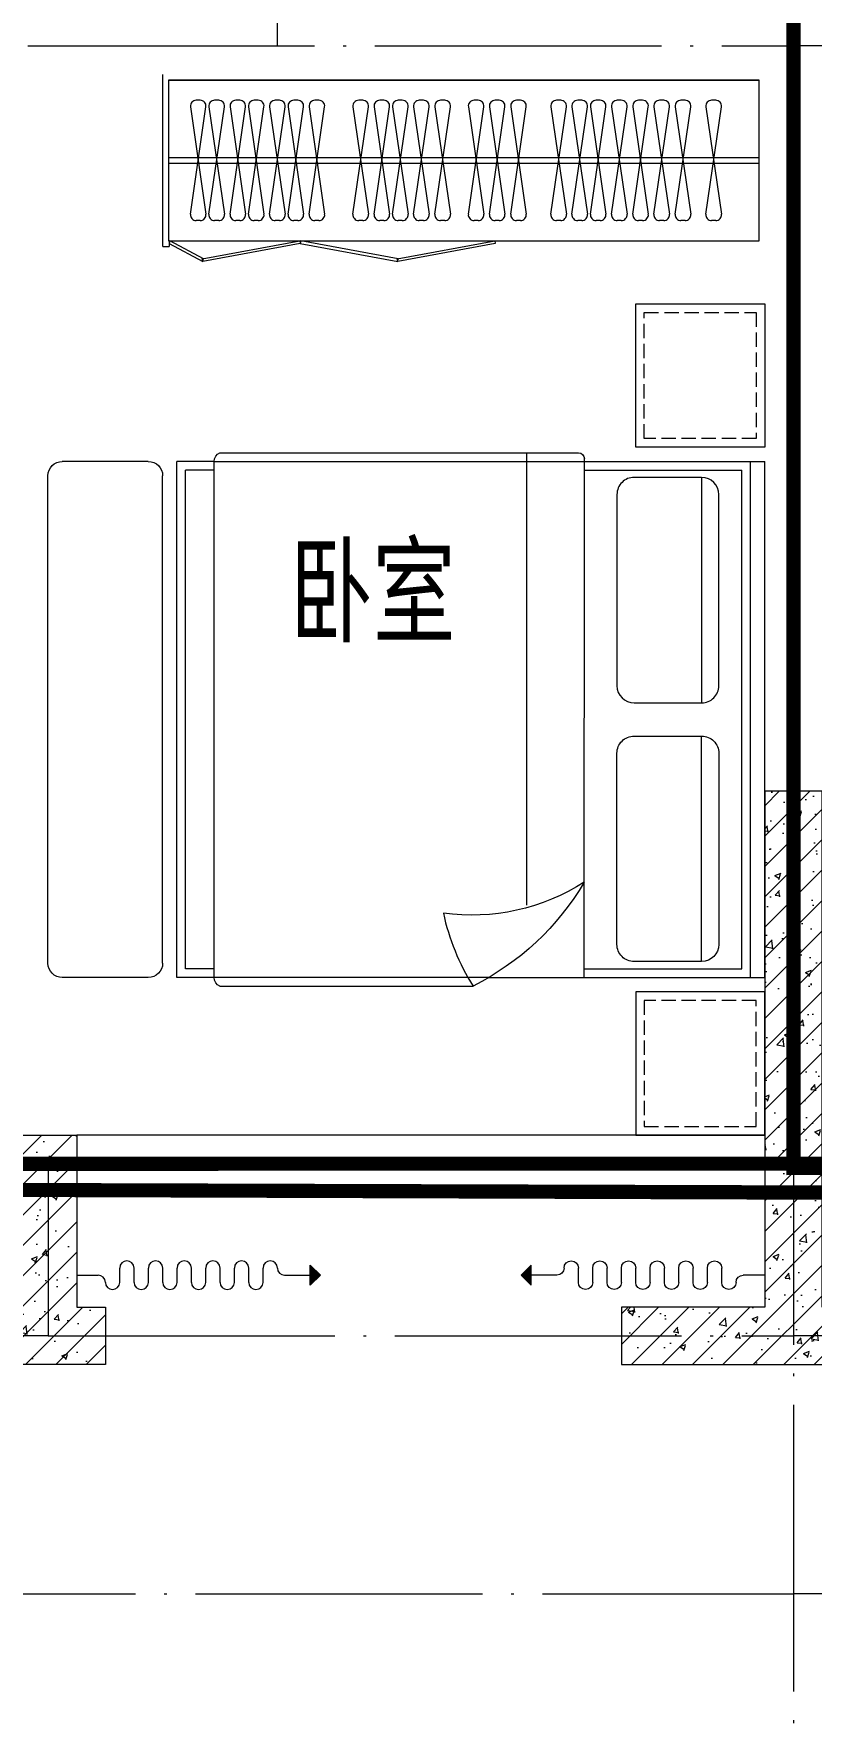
# Model space of a CAD drawing. Extents: x 5393441 to 5456441, y -1528218 to -1483673.
# Drawn here: x 5418991 to 5421704, y -1512931 to -1507058 of the extents above; entities that cross this region are included whole.
import ezdxf
from ezdxf.enums import TextEntityAlignment as Align

# ---------------------------------------------------------------- set-up
doc = ezdxf.new("R2010")
doc.units = 0
doc.header["$LTSCALE"] = 1000
doc.header["$MEASUREMENT"] = 0
doc.linetypes.add('DASH', pattern=[0.35, 0.25, -0.1])
doc.linetypes.add('DOTE', pattern=[2.4200000000000004, 2, -0.2, 0.02, -0.2])
for name, color, linetype, lineweight in [('DOTE', 250, 'DOTE', 5), ('fd', 4, 'Continuous', 5), ('PUB_TEXT', 7, 'Continuous', 5), ('WINDOW', 4, 'Continuous', 5), ('剪力墙', 2, 'Continuous', 15), ('剪力墙填充', 8, 'Continuous', 5), ('家具', 159, 'Continuous', 5), ('面积', 190, 'Continuous', 5)]:
    doc.layers.add(name, color=color, linetype=linetype, lineweight=lineweight)
doc.styles.add('_TCH_SPACE', font='simplex_.ttf', dxfattribs={"height": 5, "bigfont": 'GBCBIG'})
doc.styles.add('DIM_FONT', font='细黑一简.ttf', dxfattribs={"width": 0.8})

# ---------------------------------------------------------------- blocks, each defined once
blk = doc.blocks.new('dgfgf')
at = {"layer": '家具'}
blk.add_lwpolyline([(7597.416674697219, -62676.15392832961), (7147.416674697219, -62676.15392832962), (7147.41667469719, -63176.15392832961), (7597.416674697219, -63176.15392832962), (7597.416674697219, -62676.15392832961), (7517.416674697219, -62676.1539283296)], dxfattribs=at)
at = {"layer": '家具', "color": 251, "linetype": 'DASH', "ltscale": 0.2}
blk.add_lwpolyline([(7567.416674697248, -62706.1539283296), (7177.416674697248, -62706.1539283296), (7177.416674697248, -63146.1539283296), (7567.416674697248, -63146.1539283296)], close=True, dxfattribs=at)
blk = doc.blocks.new('A$C31D9048E')
at = {"layer": '家具'}
for p, q in [((629.0947279543325, 2349.999674198214), (-0.0004633956123143435, 2349.999674198214)), ((-0.0004633956123143435, 549.9996741979849), (-0.0004633956123143435, 2349.999674198214)), ((49.99953660438769, 549.9996741982177), (49.99953660415486, 2349.999674198214)), ((629.0947279545944, 550.0328832964879), (629.0947279543616, 2359.999674198214)), ((1919.999536604155, 2349.999674198214), (629.0947279543325, 2349.999674198214)), ((1899.999536604155, 2379.999674198447), (649.0947279543616, 2379.999674198214)), ((829.4731462656055, 802.6156097261701), (829.4731462653435, 2379.999674198218)), ((1919.99921416468, 550.0287037072667), (1919.999534142669, 2349.999674198218)), ((1919.999536604155, 2349.999674198214), (2049.999536604126, 2349.999674198214)), ((2049.999536604359, 550.0328832964879), (2049.999536604126, 2349.999674198214)), ((2149.999536604155, 2349.999674198101), (2449.999536604126, 2349.999674198334)), ((79.99953660438769, 579.9996741982177), (79.99953660415486, 2319.999674198214)), ((629.0947279543616, 2319.999674198218), (79.99953660415486, 2319.999674198214)), ((219.8553038064856, 2294.541980189038), (219.8553038064856, 1507.784253727645)), ((1919.999536604126, 2319.999674198218), (2019.999536604155, 2319.999674198214)), ((2019.999536604388, 580.0319187936802), (2019.999536604155, 2319.999674198214)), ((2099.999536604155, 600.0328832964879), (2099.999536604155, 2299.999674198098)), ((2499.999536604621, 600.0328832964879), (2499.999536604155, 2299.999674198334)), ((219.8553038064856, 605.4573682073969), (219.8553038064856, 1392.215094668791)), ((962.3110120284546, 549.9996741984505), (-0.0004633956123143435, 549.9996741979849)), ((629.0947279545944, 579.9996741984505), (79.99953660438769, 579.9996741982177)), ((962.3110120284546, 549.9996741984505), (1919.999214164913, 550.0288396433425)), ((1919.999214164913, 550.0288396433425), (2049.999536604359, 550.0328832964879)), ((1919.999221548904, 580.02870372287), (2019.999536604388, 580.0319187936802)), ((2149.999536604126, 550.0328832964842), (2449.999536604621, 550.0328832964879)), ((1899.999536604155, 519.9996741982177), (1017.059984328225, 519.9996741982177))]:
    blk.add_line(p, q, dxfattribs=at)
for points in [[(219.8553038064856, 2294.541980189038), (455.2526807535614, 2294.541980189038, -0.4142135623730953), (515.2526807535905, 2234.541980189038), (515.2526807536196, 1567.784253727641, -0.414213562373095), (455.2526807535614, 1507.784253727641), (219.8553038064856, 1507.784253727645, -0.414213562373095), (159.8553038064565, 1567.784253727645), (159.8553038064856, 2234.541980189035, -0.414213562373095)], [(219.8553038064856, 605.4573682073969), (455.2526807535905, 605.4573682073969, 0.4142135623730953), (515.2526807535905, 665.4573682073969), (515.2526807535905, 1332.215094668787, 0.414213562373095), (455.2526807535905, 1392.215094668787), (219.8553038064856, 1392.215094668791, 0.414213562373095), (159.8553038064856, 1332.215094668791), (159.8553038064565, 665.4573682073933, 0.414213562373095)]]:
    blk.add_lwpolyline(points, format="xyb", close=True, dxfattribs=at)
blk.add_lwpolyline([(629.0947279545944, 882.6448233297524, 0.1803020398392493), (1120.790569794597, 774.6378054388297, -0.08863692969021798), (1017.063932771096, 520.1276560507249, 28871.27155084922)], format="xyb", dxfattribs=at)
for centre, radius, start, end in [((649.0947279543616, 2359.999674198214), 20, 90, 180), ((1889.355076357722, 2351.236703215163), 30.66941528179127, 357.6883884876952, 69.69174004803045), ((2149.999536604155, 2299.999674198098), 50, 90, 180), ((2449.999536604155, 2299.999674198334), 50, 0, 90), ((1441.535840251221, 1363.264081658563), 943.9573255325126, 210.6074670313335, 243.2773086985565), ((2149.999536604155, 600.0328832964879), 50, 180, 270), ((2449.999536604591, 600.0328832964879), 50, 270, 0), ((1889.317952258047, 548.7882536090874), 30.70632750165869, 290.3566406109307, 2.315219899535929)]:
    blk.add_arc(centre, radius, start, end, dxfattribs=at)
at = {"layer": '家具', "color": 8}
blk.add_blockref('dgfgf', (-7147.417138092918, 65576.15360252792), dxfattribs=at)
at = {"layer": '家具', "xscale": -0.9999999999999999, "rotation": 180}
blk.add_blockref('dgfgf', (-7147.417138092918, -62676.15425413148), dxfattribs=at)
blk = doc.blocks.new('A$C50400A6F')
at = {"layer": '家具'}
blk.add_hatch(color=256, dxfattribs=at).paths.add_polyline_path([(814.6446048791113, 14.64463077617984), (814.6446048791113, 85.35530889483925), (849.999943938441, 49.99996983550955)])
for p, q in [((149.999943938441, 24.99996983550955), (149.999943938441, 74.99996983550955)), ((199.999943938441, 24.99996983550955), (199.999943938441, 74.99996983550955)), ((249.999943938441, 24.99996983550955), (249.999943938441, 74.99996983550955)), ((299.999943938441, 24.99996983550955), (299.999943938441, 74.99996983550955)), ((349.999943938441, 24.99996983550955), (349.999943938441, 74.99996983550955)), ((399.999943938441, 24.99996983550955), (399.999943938441, 74.99996983550955)), ((449.999943938441, 24.99996983550955), (449.999943938441, 74.99996983550955)), ((499.999943938441, 24.99996983550955), (499.999943938441, 74.99996983550955)), ((549.999943938441, 24.99996983550955), (549.999943938441, 74.99996983550955)), ((599.999943938441, 24.99996983550955), (599.999943938441, 74.99996983550955)), ((649.999943938441, 24.99996983550955), (649.999943938441, 74.99996983550955)), ((699.999943938441, 74.99996983550955), (699.999943938441, 74.99996983550955)), ((849.999943938441, 49.99996983550955), (814.6446048791113, 85.35530889483925)), ((814.6446048791113, 14.64463077617984), (814.644604879104, 85.35530889484653)), ((-5.606155900750309e-05, 49.99996983550955), (74.99994393844099, 49.99996983550955)), ((99.99994393844099, 24.99996983550955), (99.99994393844099, 24.99996983550955)), ((724.999943938441, 49.99996983550955), (814.644604879104, 49.99996983550955)), ((849.999943938441, 49.99996983550955), (814.6446048791113, 14.64463077617984))]:
    blk.add_line(p, q, dxfattribs=at)
for centre, start, end in [((174.999943938441, 74.99996983550955), 0, 180), ((274.999943938441, 74.99996983550955), 0, 180), ((374.999943938441, 74.99996983550955), 0, 180), ((474.999943938441, 74.99996983550955), 0, 180), ((574.999943938441, 74.99996983550955), 0, 180), ((674.999943938441, 74.99996983550955), 0, 180), ((724.999943938441, 74.99996983550955), 180, 270), ((74.99994393844099, 24.99996983550955), 0, 90), ((124.999943938441, 24.99996983550955), 180, 0), ((224.999943938441, 24.99996983550955), 180, 0), ((324.999943938441, 24.99996983550955), 180, 0), ((424.999943938441, 24.99996983550955), 180, 0), ((524.999943938441, 24.99996983550955), 180, 0), ((624.999943938441, 24.99996983550955), 180, 0)]:
    blk.add_arc(centre, 25, start, end, dxfattribs=at)
blk = doc.blocks.new('jianliqiang')
at = {"layer": '剪力墙填充'}
h = blk.add_hatch(dxfattribs=at)
h.set_pattern_fill('钢筋混凝土', color=256, scale=30, style=0)
h.set_pattern_definition([(45, (553807.6401672168, 5985.960819988977), (-53.03300858899106, 53.03300858899107), []), (49.99999999999999, (553807.6401672168, 5985.960819988977), (215.178054780226, -18.82564049477853), [22.5, -247.5]), (355, (553807.6401672168, 5985.960819988977), (-41.6254000839, 225.6576401100035), [18, -198]), (100.4514, (553825.5716712167, 5984.392017988954), (173.5528145142065, 206.8318626182861), [19.12205699999994, -210.3426335999995]), (46.18420000000001, (553807.6401672168, 6045.960819988977), (320.1723145876933, -49.65570429870542), [33.75, -371.25]), (96.63559999999998, (553834.3211907167, 6041.822827889002), (280.398811664611, 292.2353612701325), [28.68308639999996, -315.5138999999993]), (351.1842, (553807.6401672168, 6045.960819988977), (280.3985835400882, 292.2355802775974), [27, -297]), (21, (553837.6401672168, 6030.960819988977), (179.0721156355385, -120.7856671996016), [22.5, -247.5]), (326.0000000000001, (553837.6401672168, 6030.960819988977), (72.99459957647451, 217.5450135140559), [18, -198]), (71.4514, (553852.5628371169, 6020.895338188973), (252.066788574447, 96.75914901298572), [19.122057, -210.3426336]), (37.50000000000001, (553807.6401672168, 5985.960819988977), (3.647956595187201, 99.86815614939344), [0, -195.6, 0, -201, 0, -198.75]), (7.499999999999999, (553807.6401672168, 5985.960819988977), (78.92086123264458, 118.3235135647081), [0, -114.6, 0, -191.1, 0, -75.75]), (327.5, (553740.7401672169, 5985.960819988977), (160.1467308517227, -6.76646152031394), [0, -75, 0, -234, 0, -310.5]), (317.5, (553710.7401672169, 5985.960819988977), (174.9558508027159, 30.03149469969529), [0, -97.5, 0, -155.4, 0, -220.5])])
h.paths.add_polyline_path([(3228272.603499625, -533867.5624216925), (3228472.603504688, -533867.5624216748), (3228472.603504834, -535667.5624216748), (3229172.603498084, -535667.5624216096), (3229172.603498084, -536267.562438746), (3229272.603498966, -536267.5624387395), (3229272.603498979, -536467.5624387427), (3228972.603498976, -536467.5624389104), (3228972.60349892, -535867.5624388657), (3227772.603432237, -535867.5624389434), (3227772.603499605, -536467.5624387562), (3227272.603501467, -536467.562438963), (3227272.603501456, -536267.562438963), (3227572.603498991, -536267.5624389462), (3227572.603499006, -535667.5624389595), (3228272.603499494, -535667.5624217079)])
h = blk.add_hatch(dxfattribs=at)
h.set_pattern_fill('钢筋混凝土', color=256, scale=30, style=0)
h.set_pattern_definition([(45, (679807.6401672168, 5985.960837102029), (-53.03300858899106, 53.03300858899107), []), (49.99999999999999, (679807.6401672168, 5985.960837102029), (215.178054780226, -18.82564049477853), [22.5, -247.5]), (355, (679807.6401672168, 5985.960837102029), (-41.6254000839, 225.6576401100035), [18, -198]), (100.4514, (679825.5716712167, 5984.392035102006), (173.5528145142065, 206.8318626182861), [19.12205699999993, -210.3426335999995]), (46.18420000000001, (679807.6401672168, 6045.960837102029), (320.1723145876933, -49.65570429870542), [33.75, -371.25]), (96.63559999999998, (679834.3211907167, 6041.822845002054), (280.398811664611, 292.2353612701325), [28.68308639999996, -315.5138999999993]), (351.1842, (679807.6401672168, 6045.960837102029), (280.3985835400882, 292.2355802775974), [27, -297]), (21, (679837.6401672168, 6030.960837102029), (179.0721156355385, -120.7856671996016), [22.5, -247.5]), (326.0000000000001, (679837.6401672168, 6030.960837102029), (72.99459957647451, 217.5450135140559), [18, -198]), (71.4514, (679852.5628371169, 6020.895355302026), (252.066788574447, 96.75914901298572), [19.122057, -210.3426336]), (37.50000000000001, (679807.6401672168, 5985.960837102029), (3.647956595187201, 99.86815614939344), [0, -195.6, 0, -201, 0, -198.75]), (7.499999999999999, (679807.6401672168, 5985.960837102029), (78.92086123264458, 118.3235135647081), [0, -114.6, 0, -191.1, 0, -75.75]), (327.5, (679740.7401672169, 5985.960837102029), (160.1467308517227, -6.76646152031394), [0, -75, 0, -234, 0, -310.5]), (317.5, (679710.7401672169, 5985.960837102029), (174.9558508027159, 30.03149469969529), [0, -97.5, 0, -155.4, 0, -220.5])])
h.paths.add_polyline_path([(3231072.603504538, -536267.5624213708), (3231072.603504527, -536467.5624213708), (3231772.603504428, -536467.5624213088), (3232272.60350938, -536467.5624213121), (3232272.60350938, -536267.5624213121), (3231772.603504409, -536267.5624213619), (3231772.603504409, -534467.5624213619), (3231572.603504251, -534467.5624213796), (3231572.603504409, -536267.562421395)])
at = {"layer": '剪力墙'}
for points in [[(3228272.603499625, -533867.5624216925), (3228472.603504688, -533867.5624216748), (3228472.603504834, -535667.5624216748), (3229172.603498084, -535667.5624216096), (3229172.603498084, -536267.562438746), (3229272.603498966, -536267.5624387395), (3229272.603498979, -536467.5624387427), (3228972.603498976, -536467.5624389104), (3228972.60349892, -535867.5624388657), (3227772.603432237, -535867.5624389434), (3227772.603499605, -536467.5624387562), (3227272.603501467, -536467.562438963), (3227272.603501456, -536267.562438963), (3227572.603498991, -536267.5624389462), (3227572.603499006, -535667.5624389595), (3228272.603499494, -535667.5624217079)], [(3231072.603504538, -536267.5624213708), (3231072.603504527, -536467.5624213708), (3231772.603504428, -536467.5624213088), (3232272.60350938, -536467.5624213121), (3232272.60350938, -536267.5624213121), (3231772.603504409, -536267.5624213619), (3231772.603504409, -534467.5624213619), (3231572.603504251, -534467.5624213796), (3231572.603504409, -536267.562421395)]]:
    blk.add_lwpolyline(points, close=True, dxfattribs=at)

msp = doc.modelspace()

# ---------------------------------------------------------------- linework, layer by layer
at = {"layer": 'DOTE', "linetype": 'DOTE', "ltscale": 0.5}
for p, q in [((5421641.184809765, -1494901.284138702), (5421641.18481152, -1514493.80967874)), ((5421641.184809763, -1494901.284138702), (5421641.18481152, -1514493.80967874)), ((5415341.184810866, -1507100.437122355), (5421641.184811364, -1507100.437120314)), ((5427941.184810849, -1507100.437121223), (5421641.184810351, -1507100.437120314)), ((5418741.184806376, -1511000.437120814), (5421641.184811322, -1511000.437120241)), ((5419041.184806374, -1511000.437120755), (5419041.18480644, -1511600.437120772)), ((5424541.184816039, -1511000.437120293), (5421641.184811093, -1511000.437120241)), ((5419041.18480644, -1511600.437120755), (5421641.184811364, -1511600.437120241)), ((5424241.184816083, -1511600.437120287), (5421641.184811159, -1511600.437120241)), ((5400196.110401433, -1512500.437123319), (5421641.184811464, -1512500.437120314)), ((5443086.259221252, -1512500.437119466), (5421641.184811221, -1512500.437120314))]:
    msp.add_line(p, q, dxfattribs=at)
at = {"layer": 'DOTE'}
msp.add_line((5419841.184810618, -1507100.437120897), (5419841.18481019, -1504700.437120604), dxfattribs=at)
at = {"layer": 'DOTE', "linetype": 'DOTE'}
msp.add_line((5419041.18480644, -1511600.437120772), (5417641.184806447, -1511600.437120966), dxfattribs=at)
at = {"layer": 'WINDOW'}
msp.add_line((5421541.184811113, -1510900.43712052), (5419141.184806168, -1510900.437120676), dxfattribs=at)
at = {"layer": '家具'}
for p, q in [((5419441.184810759, -1507800.437120881), (5419441.184810773, -1507200.43712099)), ((5419461.184810784, -1507220.437120882), (5421521.184811519, -1507220.437121625)), ((5419441.184810759, -1507800.437120881), (5419463.684834123, -1507800.437120928)), ((5419463.684834125, -1507780.437120928), (5419461.18481076, -1507780.437120882)), ((5419463.684834125, -1507780.437120928), (5419463.684834123, -1507800.437120928)), ((5419463.684834125, -1507780.437121023), (5419463.684834123, -1507800.437120928))]:
    msp.add_line(p, q, dxfattribs=at)
at = {"layer": '家具', "color": 8}
for p, q in [((5419572.237237643, -1507290.437121959), (5419557.924560178, -1507290.437121959)), ((5419636.62894437, -1507290.437121962), (5419622.316266904, -1507290.437121961)), ((5419710.219635739, -1507290.437121965), (5419695.906958274, -1507290.437121965)), ((5419774.611342465, -1507290.437121968), (5419760.298664999, -1507290.437121967)), ((5419848.202033834, -1507290.437121971), (5419833.889356368, -1507290.43712197)), ((5419912.593740559, -1507290.437121973), (5419898.281063094, -1507290.437121973)), ((5419986.184431928, -1507290.437121976), (5419971.871754463, -1507290.437121976)), ((5420139.03795631, -1507290.437121983), (5420124.725278844, -1507290.437121982)), ((5420212.628647679, -1507290.437121986), (5420198.315970214, -1507290.437121985)), ((5420277.020354406, -1507290.437121989), (5420262.70767694, -1507290.437121988)), ((5420350.611045775, -1507290.437121991), (5420336.29836831, -1507290.437121991)), ((5420424.970142919, -1507290.437121995), (5420410.657465453, -1507290.437121994)), ((5420541.478613713, -1507290.437121965), (5420527.165936247, -1507290.437121964)), ((5420615.069305082, -1507290.437121967), (5420600.756627616, -1507290.437121967)), ((5420689.428402225, -1507290.437121971), (5420675.11572476, -1507290.43712197)), ((5420829.361817687, -1507290.437121943), (5420815.049140221, -1507290.437121942)), ((5420902.952509056, -1507290.437121945), (5420888.63983159, -1507290.437121944)), ((5420967.344215781, -1507290.437121946), (5420953.031538316, -1507290.437121946)), ((5421040.93490715, -1507290.437121948), (5421026.622229685, -1507290.437121948)), ((5421115.294004294, -1507290.43712195), (5421100.981326829, -1507290.43712195)), ((5421188.884695663, -1507290.437121952), (5421174.572018198, -1507290.437121952)), ((5421263.243792807, -1507290.437121954), (5421248.931115341, -1507290.437121954)), ((5421370.132200745, -1507290.437121936), (5421355.81952328, -1507290.437121936)), ((5419538.100002163, -1507313.08039636), (5419592.06179564, -1507687.793847559)), ((5419538.100002148, -1507687.793847556), (5419592.061795657, -1507313.080396362)), ((5419602.491708889, -1507313.080396363), (5419656.453502367, -1507687.793847561)), ((5419602.491708874, -1507687.793847559), (5419656.453502382, -1507313.080396365)), ((5419676.082400259, -1507313.080396365), (5419730.044193736, -1507687.793847564)), ((5419676.082400243, -1507687.793847562), (5419730.044193751, -1507313.080396368)), ((5419740.474106984, -1507313.080396368), (5419794.435900462, -1507687.793847567)), ((5419740.474106968, -1507687.793847564), (5419794.435900477, -1507313.08039637)), ((5419814.064798354, -1507313.080396371), (5419868.026591831, -1507687.79384757)), ((5419814.064798337, -1507687.793847567), (5419868.026591846, -1507313.080396373)), ((5419878.45650508, -1507313.080396374), (5419932.418298556, -1507687.793847572)), ((5419878.456505063, -1507687.79384757), (5419932.418298572, -1507313.080396376)), ((5419952.047196449, -1507313.080396377), (5420006.008989925, -1507687.793847576)), ((5419952.047196434, -1507687.793847573), (5420006.008989942, -1507313.080396379)), ((5420104.90072083, -1507313.080396383), (5420158.862514307, -1507687.793847582)), ((5420104.900720814, -1507687.79384758), (5420158.862514324, -1507313.080396385)), ((5420178.491412199, -1507313.080396386), (5420232.453205676, -1507687.793847585)), ((5420178.491412184, -1507687.793847583), (5420232.453205693, -1507313.080396388)), ((5420242.883118925, -1507313.080396389), (5420296.844912402, -1507687.793847587)), ((5420242.88311891, -1507687.793847585), (5420296.844912418, -1507313.080396391)), ((5420316.473810295, -1507313.080396392), (5420370.435603772, -1507687.79384759)), ((5420316.473810279, -1507687.793847588), (5420370.435603787, -1507313.080396394)), ((5420390.832907438, -1507313.080396395), (5420444.794700915, -1507687.793847593)), ((5420390.832907422, -1507687.793847591), (5420444.794700931, -1507313.080396397)), ((5420507.341378232, -1507313.080396365), (5420561.303171709, -1507687.793847563)), ((5420507.341378217, -1507687.793847561), (5420561.303171725, -1507313.080396367)), ((5420580.932069601, -1507313.080396368), (5420634.893863079, -1507687.793847567)), ((5420580.932069586, -1507687.793847564), (5420634.893863094, -1507313.08039637)), ((5420655.291166745, -1507313.080396371), (5420709.252960222, -1507687.79384757)), ((5420655.291166729, -1507687.793847567), (5420709.252960238, -1507313.080396373)), ((5420795.224582206, -1507313.080396344), (5420849.186375689, -1507687.793847541)), ((5420795.224582196, -1507687.79384754), (5420849.186375699, -1507313.080396345)), ((5420868.815273575, -1507313.080396345), (5420922.777067058, -1507687.793847543)), ((5420868.815273565, -1507687.793847542), (5420922.777067068, -1507313.080396347)), ((5420933.206980301, -1507313.080396347), (5420987.168773784, -1507687.793847545)), ((5420933.206980291, -1507687.793847544), (5420987.168773794, -1507313.080396349)), ((5421006.797671671, -1507313.080396349), (5421060.759465153, -1507687.793847547)), ((5421006.79767166, -1507687.793847546), (5421060.759465164, -1507313.08039635)), ((5421081.156768815, -1507313.080396351), (5421135.118562297, -1507687.793847549)), ((5421081.156768803, -1507687.793847547), (5421135.118562306, -1507313.080396353)), ((5421154.747460184, -1507313.080396353), (5421208.709253666, -1507687.793847551)), ((5421154.747460173, -1507687.79384755), (5421208.709253676, -1507313.080396354)), ((5421229.106557327, -1507313.080396355), (5421283.06835081, -1507687.793847553)), ((5421229.106557316, -1507687.793847551), (5421283.068350819, -1507313.080396357)), ((5421335.994965266, -1507313.080396337), (5421389.956758748, -1507687.793847535)), ((5421335.994965254, -1507687.793847533), (5421389.956758758, -1507313.080396338)), ((5419461.184810773, -1507490.437120882), (5421521.184811506, -1507490.437121609)), ((5419461.184810773, -1507510.437120882), (5421521.184811506, -1507510.437121609)), ((5419572.237237626, -1507710.437121959), (5419557.92456016, -1507710.437121959)), ((5419636.628944351, -1507710.437121962), (5419622.316266886, -1507710.437121961)), ((5419710.21963572, -1507710.437121965), (5419695.906958255, -1507710.437121965)), ((5419774.611342447, -1507710.437121968), (5419760.298664981, -1507710.437121967)), ((5419848.202033816, -1507710.437121971), (5419833.889356351, -1507710.43712197)), ((5419912.593740542, -1507710.437121973), (5419898.281063076, -1507710.437121973)), ((5419986.184431911, -1507710.437121976), (5419971.871754446, -1507710.437121976)), ((5420139.037956293, -1507710.437121983), (5420124.725278827, -1507710.437121982)), ((5420212.628647662, -1507710.437121986), (5420198.315970196, -1507710.437121985)), ((5420277.020354387, -1507710.437121989), (5420262.707676922, -1507710.437121988)), ((5420350.611045756, -1507710.437121991), (5420336.298368291, -1507710.437121991)), ((5420424.9701429, -1507710.437121995), (5420410.657465435, -1507710.437121994)), ((5420541.478613694, -1507710.437121965), (5420527.165936229, -1507710.437121964)), ((5420615.069305063, -1507710.437121967), (5420600.756627598, -1507710.437121967)), ((5420689.428402207, -1507710.437121971), (5420675.115724741, -1507710.43712197)), ((5420829.361817675, -1507710.437121943), (5420815.049140208, -1507710.437121942)), ((5420902.952509044, -1507710.437121945), (5420888.639831578, -1507710.437121944)), ((5420967.34421577, -1507710.437121946), (5420953.031538304, -1507710.437121946)), ((5421040.934907139, -1507710.437121948), (5421026.622229674, -1507710.437121948)), ((5421115.294004283, -1507710.43712195), (5421100.981326818, -1507710.43712195)), ((5421188.884695652, -1507710.437121952), (5421174.572018187, -1507710.437121952)), ((5421263.243792796, -1507710.437121954), (5421248.93111533, -1507710.437121954)), ((5421370.132200734, -1507710.437121936), (5421355.819523268, -1507710.437121936))]:
    msp.add_line(p, q, dxfattribs=at)
at = {"layer": '家具'}
for points in [[(5419461.18481076, -1507780.437120882), (5421521.184811484, -1507780.437121609), (5421521.184811508, -1507220.437121648), (5419461.184810784, -1507220.437120921)], [(5419463.684834124, -1507790.269218946), (5419581.184834047, -1507853.371486668), (5419583.009621315, -1507843.539388651), (5419465.509621391, -1507780.437120929)], [(5419921.184834023, -1507790.269220032), (5419581.184834047, -1507853.371486668), (5419579.36004678, -1507843.539388651), (5419919.360046756, -1507780.437122015)], [(5419921.184834027, -1507790.269220032), (5420261.184833997, -1507853.371486697), (5420263.009621264, -1507843.539388679), (5419923.009621294, -1507780.437122015)], [(5420601.184833973, -1507790.26922006), (5420261.184833997, -1507853.371486697), (5420259.360046729, -1507843.539388679), (5420599.360046705, -1507780.437122043)]]:
    msp.add_lwpolyline(points, close=True, dxfattribs=at)
at = {"layer": '家具', "color": 8}
for centre, start, end in [((5419557.924560177, -1507310.437121959), 90, 187.5946433550172), ((5419572.237237643, -1507310.437121959), 352.4053566416183, 90), ((5419622.316266903, -1507310.437121961), 90, 187.5946433550172), ((5419636.628944369, -1507310.437121962), 352.4053566416183, 90), ((5419695.906958273, -1507310.437121965), 90, 187.5946433550172), ((5419710.219635738, -1507310.437121965), 352.4053566416183, 90), ((5419760.298664998, -1507310.437121967), 90, 187.5946433550172), ((5419774.611342465, -1507310.437121968), 352.4053566416183, 90), ((5419833.889356368, -1507310.43712197), 90, 187.5946433550172), ((5419848.202033834, -1507310.437121971), 352.4053566416183, 90), ((5419898.281063094, -1507310.437121973), 90, 187.5946433550172), ((5419912.593740559, -1507310.437121973), 352.4053566416183, 90), ((5419971.871754463, -1507310.437121976), 90, 187.5946433550172), ((5419986.184431928, -1507310.437121976), 352.4053566416183, 90), ((5420124.725278844, -1507310.437121982), 90, 187.5946433550172), ((5420139.03795631, -1507310.437121983), 352.4053566416183, 90), ((5420198.315970213, -1507310.437121985), 90, 187.5946433550172), ((5420212.628647679, -1507310.437121986), 352.4053566416183, 90), ((5420262.707676939, -1507310.437121988), 90, 187.5946433550172), ((5420277.020354405, -1507310.437121989), 352.4053566416183, 90), ((5420336.298368309, -1507310.437121991), 90, 187.5946433550172), ((5420350.611045774, -1507310.437121991), 352.4053566416183, 90), ((5420410.657465452, -1507310.437121994), 90, 187.5946433550172), ((5420424.970142918, -1507310.437121995), 352.4053566416183, 90), ((5420527.165936246, -1507310.437121964), 90, 187.5946433550172), ((5420541.478613712, -1507310.437121965), 352.4053566416183, 90), ((5420600.756627616, -1507310.437121967), 90, 187.5946433550172), ((5420615.069305081, -1507310.437121967), 352.4053566416183, 90), ((5420675.115724759, -1507310.43712197), 90, 187.5946433550172), ((5420689.428402225, -1507310.437121971), 352.4053566416183, 90), ((5420815.04914022, -1507310.437121942), 90, 187.5946433550172), ((5420829.361817686, -1507310.437121943), 352.4053566416183, 90), ((5420888.63983159, -1507310.437121944), 90, 187.5946433550172), ((5420902.952509055, -1507310.437121945), 352.4053566416183, 90), ((5420953.031538315, -1507310.437121946), 90, 187.5946433550172), ((5420967.344215781, -1507310.437121946), 352.4053566416183, 90), ((5421026.622229685, -1507310.437121948), 90, 187.5946433550172), ((5421040.93490715, -1507310.437121948), 352.4053566416183, 90), ((5421100.981326829, -1507310.43712195), 90, 187.5946433550172), ((5421115.294004294, -1507310.43712195), 352.4053566416183, 90), ((5421174.572018198, -1507310.437121952), 90, 187.5946433550172), ((5421188.884695663, -1507310.437121952), 352.4053566416183, 90), ((5421248.931115341, -1507310.437121954), 90, 187.5946433550172), ((5421263.243792807, -1507310.437121954), 352.4053566416183, 90), ((5421355.81952328, -1507310.437121936), 90, 187.5946433550172), ((5421370.132200745, -1507310.437121936), 352.4053566416183, 90), ((5419557.924560161, -1507690.437121959), 172.4053566416183, 270), ((5419572.237237627, -1507690.437121959), 270, 7.594643355017165), ((5419622.316266887, -1507690.437121961), 172.4053566416183, 270), ((5419636.628944353, -1507690.437121962), 270, 7.594643355017165), ((5419695.906958257, -1507690.437121965), 172.4053566416183, 270), ((5419710.219635722, -1507690.437121965), 270, 7.594643355017165), ((5419760.298664982, -1507690.437121967), 172.4053566416183, 270), ((5419774.611342448, -1507690.437121968), 270, 7.594643355017165), ((5419833.889356351, -1507690.43712197), 172.4053566416183, 270), ((5419848.202033817, -1507690.437121971), 270, 7.594643355017165), ((5419898.281063077, -1507690.437121973), 172.4053566416183, 270), ((5419912.593740542, -1507690.437121973), 270, 7.594643355017165), ((5419971.871754446, -1507690.437121976), 172.4053566416183, 270), ((5419986.184431911, -1507690.437121976), 270, 7.594643355017165), ((5420124.725278827, -1507690.437121982), 172.4053566416183, 270), ((5420139.037956294, -1507690.437121983), 270, 7.594643355017165), ((5420198.315970197, -1507690.437121985), 172.4053566416183, 270), ((5420212.628647663, -1507690.437121986), 270, 7.594643355017165), ((5420262.707676923, -1507690.437121988), 172.4053566416183, 270), ((5420277.020354389, -1507690.437121989), 270, 7.594643355017165), ((5420336.298368293, -1507690.437121991), 172.4053566416183, 270), ((5420350.611045758, -1507690.437121991), 270, 7.594643355017165), ((5420410.657465436, -1507690.437121994), 172.4053566416183, 270), ((5420424.970142902, -1507690.437121995), 270, 7.594643355017165), ((5420527.16593623, -1507690.437121964), 172.4053566416183, 270), ((5420541.478613696, -1507690.437121965), 270, 7.594643355017165), ((5420600.7566276, -1507690.437121967), 172.4053566416183, 270), ((5420615.069305065, -1507690.437121967), 270, 7.594643355017165), ((5420675.115724743, -1507690.43712197), 172.4053566416183, 270), ((5420689.428402209, -1507690.437121971), 270, 7.594643355017165), ((5420815.049140209, -1507690.437121942), 172.4053566416183, 270), ((5420829.361817676, -1507690.437121943), 270, 7.594643355017165), ((5420888.639831579, -1507690.437121944), 172.4053566416183, 270), ((5420902.952509045, -1507690.437121945), 270, 7.594643355017165), ((5420953.031538305, -1507690.437121946), 172.4053566416183, 270), ((5420967.34421577, -1507690.437121946), 270, 7.594643355017165), ((5421026.622229674, -1507690.437121948), 172.4053566416183, 270), ((5421040.934907139, -1507690.437121948), 270, 7.594643355017165), ((5421100.981326818, -1507690.43712195), 172.4053566416183, 270), ((5421115.294004283, -1507690.43712195), 270, 7.594643355017165), ((5421174.572018187, -1507690.437121952), 172.4053566416183, 270), ((5421188.884695652, -1507690.437121952), 270, 7.594643355017165), ((5421248.93111533, -1507690.437121954), 172.4053566416183, 270), ((5421263.243792796, -1507690.437121954), 270, 7.594643355017165), ((5421355.819523268, -1507690.437121936), 172.4053566416183, 270), ((5421370.132200734, -1507690.437121936), 270, 7.594643355017165)]:
    msp.add_arc(centre, 20, start, end, dxfattribs=at)
at = {"layer": '面积', "const_width": 50}
for points in [[(5411441.184813662, -1511000.437160149), (5411941.184812492, -1511000.43716012), (5415341.184810834, -1512500.437159878), (5415341.184810823, -1511000.437159953), (5418341.184805781, -1511000.437159725), (5421641.184810678, -1511000.437159708), (5421641.1848111, -1504700.437159653), (5419841.184810101, -1504700.437159811), (5418341.184805624, -1506050.437159743), (5418341.184806133, -1504700.437159943), (5418341.1848065, -1503700.437159713), (5411441.184813663, -1503700.437121668), (5411441.184813662, -1511000.437160149)], [(5431841.184807387, -1511000.437160529), (5431341.184808558, -1511000.437160481), (5427941.18481016, -1512500.437160113), (5427941.184810227, -1511000.437160188), (5424941.184815269, -1511000.437159847), (5421641.184810372, -1511000.437159708), (5421641.184810184, -1504700.437159653), (5423441.184811183, -1504700.437159878), (5424941.18481561, -1506050.437159866), (5424941.184815152, -1504700.437160066), (5424941.184814822, -1503700.437159836), (5431841.184807658, -1503700.437122048), (5431841.184807387, -1511000.437160529)]]:
    msp.add_lwpolyline(points, close=True, dxfattribs=at)
at = {"layer": '面积', "color": 1, "const_width": 50}
msp.add_lwpolyline([(5411941.184813653, -1511100.437163976), (5415441.18481186, -1512600.437164147), (5415441.18481192, -1511100.437164739), (5421641.184811465, -1511100.437164981), (5427841.184811009, -1511100.437164739), (5427841.184811069, -1512600.437164147), (5431341.184809276, -1511100.437163976), (5431941.184809273, -1511100.4371642), (5431941.184809218, -1509700.437119812), (5435641.184809165, -1508200.437119658), (5435841.184809165, -1508200.437163853)], dxfattribs=at)

# ---------------------------------------------------------------- block references
at = {"layer": 'fd'}
msp.add_blockref('jianliqiang', (2189968.581305367, -975232.8746567525), dxfattribs=at)
at = {"layer": '家具', "xscale": -1, "rotation": 359.9993053150665}
msp.add_blockref('A$C31D9048E', (5421540.952959009, -1510900.442250822), dxfattribs=at)
at = {"layer": '家具'}
msp.add_blockref('A$C50400A6F', (5419141.184862222, -1511438.875904138), dxfattribs=at)
at = {"layer": '家具', "xscale": -1}
msp.add_blockref('A$C50400A6F', (5421541.16143271, -1511438.875903911), dxfattribs=at)

# ---------------------------------------------------------------- texts
at = {"layer": 'PUB_TEXT', "style": '_TCH_SPACE', "width": 0.7058823529411765}
msp.add_text('卧室', height=300, rotation=7.197602513997481e-09, dxfattribs=at).set_placement((5420173.543010148, -1509150.990552231), align=Align.CENTER)
at = {"layer": '家具', "color": 8, "style": 'DIM_FONT', "text_generation_flag": 4, "width": 0.7000000000116414, "flags": 9}
for tag, p, s, rotation in [('YSIZE', (5419566.430898901, -1507515.437121959), '450', 179.9999999976432), ('XSIZE', (5419566.4308989, -1507515.437121959), '54', 179.9999999976432), ('YSIZE', (5419630.822605627, -1507515.437121961), '450', 179.9999999976432), ('XSIZE', (5419630.822605626, -1507515.437121961), '54', 179.9999999976432), ('YSIZE', (5419704.413296997, -1507515.437121965), '450', 179.9999999976432), ('XSIZE', (5419704.413296996, -1507515.437121965), '54', 179.9999999976432), ('YSIZE', (5419768.805003722, -1507515.437121967), '450', 179.9999999976432), ('XSIZE', (5419768.805003721, -1507515.437121967), '54', 179.9999999976432), ('YSIZE', (5419842.395695092, -1507515.43712197), '450', 179.9999999976432), ('XSIZE', (5419842.395695091, -1507515.43712197), '54', 179.9999999976432), ('YSIZE', (5419906.787401818, -1507515.437121973), '450', 179.9999999976432), ('XSIZE', (5419906.787401817, -1507515.437121973), '54', 179.9999999976432), ('YSIZE', (5419980.378093187, -1507515.437121976), '450', 179.9999999976432), ('XSIZE', (5419980.378093186, -1507515.437121976), '54', 179.9999999976432), ('YSIZE', (5420133.231617568, -1507515.437121982), '450', 179.9999999976432), ('XSIZE', (5420133.231617567, -1507515.437121982), '54', 179.9999999976432), ('YSIZE', (5420206.822308937, -1507515.437121985), '450', 179.9999999976432), ('XSIZE', (5420206.822308936, -1507515.437121985), '54', 179.9999999976432), ('YSIZE', (5420271.214015663, -1507515.437121988), '450', 179.9999999976432), ('XSIZE', (5420271.214015662, -1507515.437121988), '54', 179.9999999976432), ('YSIZE', (5420344.804707033, -1507515.437121991), '450', 179.9999999976432), ('XSIZE', (5420344.804707032, -1507515.437121991), '54', 179.9999999976432), ('YSIZE', (5420419.163804176, -1507515.437121994), '450', 179.9999999976432), ('XSIZE', (5420419.163804175, -1507515.437121994), '54', 179.9999999976432), ('YSIZE', (5420535.67227497, -1507515.437121964), '450', 179.9999999976432), ('XSIZE', (5420535.672274969, -1507515.437121964), '54', 179.9999999976432), ('YSIZE', (5420609.262966339, -1507515.437121967), '450', 179.9999999976432), ('XSIZE', (5420609.262966339, -1507515.437121967), '54', 179.9999999976432), ('YSIZE', (5420683.622063483, -1507515.43712197), '450', 179.9999999976432), ('XSIZE', (5420683.622063482, -1507515.43712197), '54', 179.9999999976432), ('YSIZE', (5420823.555478947, -1507515.437121943), '450', 179.9999999984881), ('XSIZE', (5420823.555478946, -1507515.437121943), '54', 179.9999999984881), ('YSIZE', (5420897.146170316, -1507515.437121945), '450', 179.9999999984881), ('XSIZE', (5420897.146170315, -1507515.437121944), '54', 179.9999999984881), ('YSIZE', (5420961.537877042, -1507515.437121946), '450', 179.9999999984881), ('XSIZE', (5420961.537877041, -1507515.437121946), '54', 179.9999999984881), ('YSIZE', (5421035.128568412, -1507515.437121948), '450', 179.9999999984881), ('XSIZE', (5421035.128568411, -1507515.437121948), '54', 179.9999999984881), ('YSIZE', (5421109.487665555, -1507515.43712195), '450', 179.9999999984881), ('XSIZE', (5421109.487665555, -1507515.43712195), '54', 179.9999999984881), ('YSIZE', (5421183.078356924, -1507515.437121952), '450', 179.9999999984881), ('XSIZE', (5421183.078356924, -1507515.437121952), '54', 179.9999999984881), ('YSIZE', (5421257.437454068, -1507515.437121954), '450', 179.9999999984881), ('XSIZE', (5421257.437454067, -1507515.437121954), '54', 179.9999999984881), ('YSIZE', (5421364.325862006, -1507515.437121936), '450', 179.9999999984881), ('XSIZE', (5421364.325862005, -1507515.437121936), '54', 179.9999999984881)]:
    msp.add_attdef(tag, p, s, height=0.5, rotation=rotation, dxfattribs=at)

doc.saveas('drawing.dxf')
